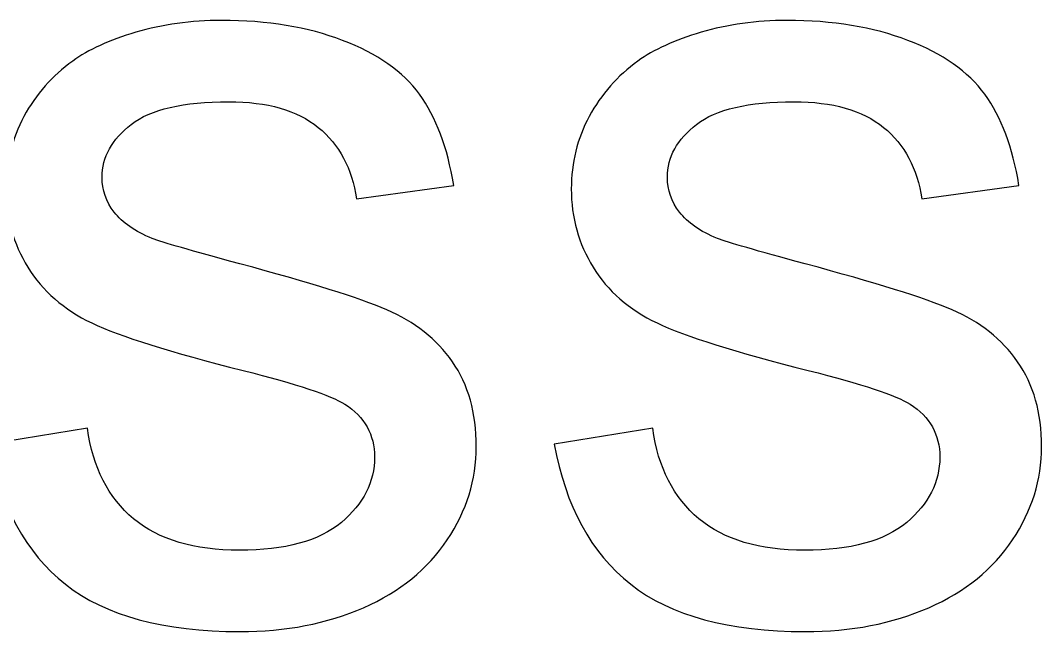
# Model space of a CAD drawing. Header units: millimetres. Extents: x -497 to 493, y -126 to 293.
# Drawn here: x -294.39 to -282.91, y 52.66 to 59.53 of the extents above; entities that cross this region are included whole.
import ezdxf

# ---------------------------------------------------------------- set-up
doc = ezdxf.new("R2010")
doc.units = ezdxf.units.MM
doc.header["$MEASUREMENT"] = 0
doc.layers.add('Layer 1', color=7, linetype='Continuous')

msp = doc.modelspace()

# ---------------------------------------------------------------- linework, layer by layer
at = {"layer": 'Layer 1'}
for points in [[(-294.7384, 54.7701), (-294.7384, 54.7701), (-293.6335, 54.9479), (-293.6335, 54.9479), (-293.6335, 54.9479), (-293.5721, 54.5055), (-293.3985, 54.1669), (-293.1149, 53.9298), (-293.1149, 53.9298), (-292.8313, 53.6948), (-292.4333, 53.5763), (-291.9253, 53.5763), (-291.9253, 53.5763), (-291.411, 53.5763), (-291.03, 53.68), (-290.7802, 53.8896), (-290.7802, 53.8896), (-290.5326, 54.097), (-290.4077, 54.3425), (-290.4077, 54.6241), (-290.4077, 54.6241), (-290.4077, 54.8759), (-290.5199, 55.0749), (-290.7421, 55.2188), (-290.7421, 55.2188), (-290.8988, 55.3183), (-291.2798, 55.4432), (-291.8851, 55.5977), (-291.8851, 55.5977), (-292.7022, 55.803), (-293.2673, 55.9808), (-293.5848, 56.1311), (-293.5848, 56.1311), (-293.9002, 56.2835), (-294.1394, 56.491), (-294.3024, 56.7577), (-294.3024, 56.7577), (-294.4653, 57.0222), (-294.5479, 57.3165), (-294.5479, 57.6382), (-294.5479, 57.6382), (-294.5479, 57.9324), (-294.4802, 58.2033), (-294.3468, 58.4531), (-294.3468, 58.4531), (-294.2113, 58.7029), (-294.0293, 58.9103), (-293.7986, 59.0754), (-293.7986, 59.0754), (-293.625, 59.2024), (-293.388, 59.3104), (-293.0895, 59.3993), (-293.0895, 59.3993), (-292.7889, 59.4882), (-292.4693, 59.5326), (-292.1264, 59.5326), (-292.1264, 59.5326), (-291.61, 59.5326), (-291.157, 59.4585), (-290.7675, 59.3082), (-290.7675, 59.3082), (-290.3759, 59.1601), (-290.0881, 58.9569), (-289.9018, 58.7029), (-289.9018, 58.7029), (-289.7177, 58.4468), (-289.5885, 58.106), (-289.5187, 57.6784), (-289.5187, 57.6784), (-289.5187, 57.6784), (-290.6109, 57.526), (-290.6109, 57.526), (-290.6109, 57.526), (-290.6596, 57.8689), (-290.8035, 58.1377), (-291.0406, 58.3303), (-291.0406, 58.3303), (-291.2776, 58.523), (-291.6121, 58.6182), (-292.046, 58.6182), (-292.046, 58.6182), (-292.5561, 58.6182), (-292.9223, 58.5335), (-293.1403, 58.3642), (-293.1403, 58.3642), (-293.3583, 58.1949), (-293.4684, 57.9959), (-293.4684, 57.7694), (-293.4684, 57.7694), (-293.4684, 57.6255), (-293.4239, 57.4943), (-293.3329, 57.3778), (-293.3329, 57.3778), (-293.2419, 57.2593), (-293.1001, 57.1598), (-292.9054, 57.0815), (-292.9054, 57.0815), (-292.7932, 57.0392), (-292.4672, 56.9439), (-291.9211, 56.7958), (-291.9211, 56.7958), (-291.1337, 56.5862), (-290.5834, 56.4126), (-290.2701, 56.2793), (-290.2701, 56.2793), (-289.9568, 56.1459), (-289.7113, 55.9491), (-289.5335, 55.6951), (-289.5335, 55.6951), (-289.3536, 55.439), (-289.2647, 55.1215), (-289.2647, 54.7405), (-289.2647, 54.7405), (-289.2647, 54.3701), (-289.3726, 54.0208), (-289.5907, 53.6927), (-289.5907, 53.6927), (-289.8087, 53.3646), (-290.1219, 53.1106), (-290.5305, 52.9307), (-290.5305, 52.9307), (-290.9411, 52.7508), (-291.4046, 52.6619), (-291.9211, 52.6619), (-291.9211, 52.6619), (-292.7762, 52.6619), (-293.4303, 52.8397), (-293.879, 53.1932), (-293.879, 53.1932), (-294.3278, 53.5488), (-294.6135, 54.0737), (-294.7384, 54.7701)], [(-288.3884, 54.7701), (-288.3884, 54.7701), (-287.2835, 54.9479), (-287.2835, 54.9479), (-287.2835, 54.9479), (-287.2221, 54.5055), (-287.0485, 54.1669), (-286.7649, 53.9298), (-286.7649, 53.9298), (-286.4813, 53.6948), (-286.0833, 53.5763), (-285.5753, 53.5763), (-285.5753, 53.5763), (-285.061, 53.5763), (-284.68, 53.68), (-284.4302, 53.8896), (-284.4302, 53.8896), (-284.1826, 54.097), (-284.0577, 54.3425), (-284.0577, 54.6241), (-284.0577, 54.6241), (-284.0577, 54.8759), (-284.1699, 55.0749), (-284.3921, 55.2188), (-284.3921, 55.2188), (-284.5488, 55.3183), (-284.9298, 55.4432), (-285.5351, 55.5977), (-285.5351, 55.5977), (-286.3522, 55.803), (-286.9173, 55.9808), (-287.2348, 56.1311), (-287.2348, 56.1311), (-287.5502, 56.2835), (-287.7894, 56.491), (-287.9524, 56.7577), (-287.9524, 56.7577), (-288.1153, 57.0222), (-288.1979, 57.3165), (-288.1979, 57.6382), (-288.1979, 57.6382), (-288.1979, 57.9324), (-288.1302, 58.2033), (-287.9968, 58.4531), (-287.9968, 58.4531), (-287.8613, 58.7029), (-287.6793, 58.9103), (-287.4486, 59.0754), (-287.4486, 59.0754), (-287.275, 59.2024), (-287.038, 59.3104), (-286.7395, 59.3993), (-286.7395, 59.3993), (-286.4389, 59.4882), (-286.1193, 59.5326), (-285.7764, 59.5326), (-285.7764, 59.5326), (-285.26, 59.5326), (-284.807, 59.4585), (-284.4175, 59.3082), (-284.4175, 59.3082), (-284.0259, 59.1601), (-283.7381, 58.9569), (-283.5518, 58.7029), (-283.5518, 58.7029), (-283.3677, 58.4468), (-283.2385, 58.106), (-283.1687, 57.6784), (-283.1687, 57.6784), (-283.1687, 57.6784), (-284.2609, 57.526), (-284.2609, 57.526), (-284.2609, 57.526), (-284.3096, 57.8689), (-284.4535, 58.1377), (-284.6906, 58.3303), (-284.6906, 58.3303), (-284.9276, 58.523), (-285.2621, 58.6182), (-285.696, 58.6182), (-285.696, 58.6182), (-286.2061, 58.6182), (-286.5723, 58.5335), (-286.7903, 58.3642), (-286.7903, 58.3642), (-287.0083, 58.1949), (-287.1184, 57.9959), (-287.1184, 57.7694), (-287.1184, 57.7694), (-287.1184, 57.6255), (-287.0739, 57.4943), (-286.9829, 57.3778), (-286.9829, 57.3778), (-286.8919, 57.2593), (-286.7501, 57.1598), (-286.5554, 57.0815), (-286.5554, 57.0815), (-286.4432, 57.0392), (-286.1172, 56.9439), (-285.5711, 56.7958), (-285.5711, 56.7958), (-284.7837, 56.5862), (-284.2334, 56.4126), (-283.9201, 56.2793), (-283.9201, 56.2793), (-283.6068, 56.1459), (-283.3613, 55.9491), (-283.1835, 55.6951), (-283.1835, 55.6951), (-283.0036, 55.439), (-282.9147, 55.1215), (-282.9147, 54.7405), (-282.9147, 54.7405), (-282.9147, 54.3701), (-283.0226, 54.0208), (-283.2407, 53.6927), (-283.2407, 53.6927), (-283.4587, 53.3646), (-283.7719, 53.1106), (-284.1805, 52.9307), (-284.1805, 52.9307), (-284.5911, 52.7508), (-285.0546, 52.6619), (-285.5711, 52.6619), (-285.5711, 52.6619), (-286.4262, 52.6619), (-287.0803, 52.8397), (-287.529, 53.1932), (-287.529, 53.1932), (-287.9778, 53.5488), (-288.2635, 54.0737), (-288.3884, 54.7701)]]:
    msp.add_open_spline(points, degree=3, knots=[0, 0, 0, 0, 0.0294118, 0.0294118, 0.0294118, 0.0294118, 0.0588235, 0.0588235, 0.0588235, 0.0588235, 0.0882353, 0.0882353, 0.0882353, 0.0882353, 0.1176471, 0.1176471, 0.1176471, 0.1176471, 0.1470588, 0.1470588, 0.1470588, 0.1470588, 0.1764706, 0.1764706, 0.1764706, 0.1764706, 0.2058824, 0.2058824, 0.2058824, 0.2058824, 0.2352941, 0.2352941, 0.2352941, 0.2352941, 0.2647059, 0.2647059, 0.2647059, 0.2647059, 0.2941176, 0.2941176, 0.2941176, 0.2941176, 0.3235294, 0.3235294, 0.3235294, 0.3235294, 0.3529412, 0.3529412, 0.3529412, 0.3529412, 0.3823529, 0.3823529, 0.3823529, 0.3823529, 0.4117647, 0.4117647, 0.4117647, 0.4117647, 0.4411765, 0.4411765, 0.4411765, 0.4411765, 0.4705882, 0.4705882, 0.4705882, 0.4705882, 0.5, 0.5, 0.5, 0.5, 0.5294118, 0.5294118, 0.5294118, 0.5294118, 0.5588235, 0.5588235, 0.5588235, 0.5588235, 0.5882353, 0.5882353, 0.5882353, 0.5882353, 0.6176471, 0.6176471, 0.6176471, 0.6176471, 0.6470588, 0.6470588, 0.6470588, 0.6470588, 0.6764706, 0.6764706, 0.6764706, 0.6764706, 0.7058824, 0.7058824, 0.7058824, 0.7058824, 0.7352941, 0.7352941, 0.7352941, 0.7352941, 0.7647059, 0.7647059, 0.7647059, 0.7647059, 0.7941176, 0.7941176, 0.7941176, 0.7941176, 0.8235294, 0.8235294, 0.8235294, 0.8235294, 0.8529412, 0.8529412, 0.8529412, 0.8529412, 0.8823529, 0.8823529, 0.8823529, 0.8823529, 0.9117647, 0.9117647, 0.9117647, 0.9117647, 0.9411765, 0.9411765, 0.9411765, 0.9411765, 1, 1, 1, 1], dxfattribs=at)

doc.saveas('drawing.dxf')
